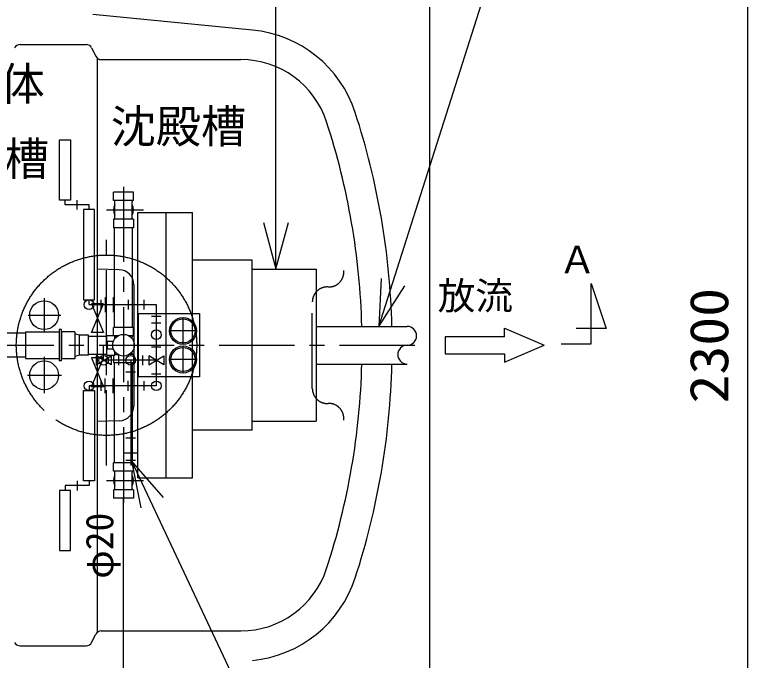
# Model space of a CAD drawing. Units: millimetres, scale not verified. Extents: x -14850 to 14850, y -10500 to 10500.
# Drawn here: x -6280 to -3843, y -998 to 1149 of the extents above; entities that cross this region are included whole.
import ezdxf
from ezdxf.enums import TextEntityAlignment as Align

# ---------------------------------------------------------------- set-up
doc = ezdxf.new("R2010")
doc.units = ezdxf.units.MM
doc.header["$LTSCALE"] = 50
doc.linetypes.add('CHAIN1', pattern=[8, 5, -1, 1, -1])
doc.linetypes.add('LONG_DASHED1', pattern=[7, 6, -1])
doc.layers.add('0-0_躯体', color=3, linetype='Continuous', lineweight=25)
doc.layers.add('0-1_製作', color=5, linetype='Continuous', lineweight=25)
doc.styles.add('ＭＳ ゴシック', font='')
doc.styles.get('ＭＳ ゴシック').set_extended_font_data('MS Gothic')

msp = doc.modelspace()

# ---------------------------------------------------------------- linework, layer by layer
at = {"layer": '0-0_躯体'}
for p, q in [((-5068.27, 112.33), (-4515.89, 1849.83)), ((-5410.6, 303.37), (-5410.6, 1608.07)), ((-5488.79, 1097.96), (-6019.58, 1149.36)), ((-6261.85, 1049.83), (-6041.57, 1049.83)), ((-6023.69, 1038.77), (-6009.74, 1010.88)), ((-6004.21, -904.45), (-6004.21, 1004.1)), ((-5991.85, 999.83), (-5527.34, 999.83)), ((-6112.28, 516.83), (-6112.28, 532.83)), ((-6072.28, 500.83), (-6072.28, 532.83)), ((-5775.83, -391.23), (-5775.83, 490.88)), ((-5688.53, -391.23), (-5688.53, 490.88)), ((-5947.71, 108.83), (-5947.71, 440.82)), ((-5887.71, 108.83), (-5887.71, 440.82)), ((-5489.9, 332.75), (-5688.53, 332.76)), ((-5489.9, -233.09), (-5489.9, 332.75)), ((-5931.91, 301.1), (-6004.21, 302.99)), ((-5883.21, 251.12), (-5883.21, -151.47)), ((-6032.28, 184.83), (-6032.28, 200.83)), ((-5992.28, 168.33), (-5992.28, 201.33)), ((-5978.28, 209.33), (-5978.28, 160.33)), ((-5952.28, 209.33), (-5952.28, 160.33)), ((-5902.28, 201.33), (-5902.28, 168.33)), ((-5848.71, 168.83), (-5848.71, 200.83)), ((-5792.71, 144.83), (-5824.71, 144.83)), ((-5824.21, 124.83), (-5793.21, 124.83)), ((-6124.21, -2.17), (-6124.21, 101.83)), ((-5276.86, 112.33), (-4974.21, 112.33)), ((-4650.92, 106.08), (-4518.42, 49.83)), ((-4650.92, 77.95), (-4650.92, 106.08)), ((-6244.21, 89.83), (-6314.21, 89.83)), ((-6244.21, 94.33), (-6131.71, 94.33)), ((-6244.21, 94.33), (-6244.21, 5.33)), ((-6079.21, 94.83), (-6124.21, 94.83)), ((-6079.21, 94.83), (-6079.21, 4.83)), ((-6064.21, 16.33), (-6064.21, 83.33)), ((-6034.21, 16.33), (-6034.21, 83.33)), ((-6034.21, 79.83), (-5973.71, 79.83)), ((-5973.71, 17.08), (-5973.71, 82.28)), ((-5973.41, 82.58), (-5946.21, 82.58)), ((-5946.21, 71.64), (-5946.21, 82.58)), ((-5946.21, 80.33), (-5936.63, 80.33)), ((-4650.92, 77.95), (-4847.8, 77.95)), ((-4847.8, 77.95), (-4847.8, 21.7)), ((-5824.21, 44.83), (-5793.21, 44.83)), ((-6244.21, 9.83), (-6314.21, 9.83)), ((-6244.21, 5.33), (-6131.71, 5.33)), ((-6079.21, 4.83), (-6124.21, 4.83)), ((-6034.21, 19.83), (-5973.71, 19.83)), ((-5946.21, 19.33), (-5936.63, 19.33)), ((-5933.71, -16.17), (-5933.71, 15.83)), ((-5853.71, -16.17), (-5853.71, 15.83)), ((-4847.8, 21.7), (-4650.92, 21.7)), ((-6124.21, -2.17), (-6131.71, -2.17)), ((-5947.71, -341.17), (-5947.71, -9.18)), ((-5893.71, -0.17), (-5893.71, -350.73)), ((-5887.71, -341.17), (-5887.71, -9.18)), ((-5276.86, -12.67), (-4974.21, -12.67)), ((-5877.71, -40.17), (-5909.71, -40.17)), ((-5824.21, -45.17), (-5793.21, -45.17)), ((-5992.28, -101.67), (-5992.28, -68.67)), ((-5978.28, -109.67), (-5978.28, -60.67)), ((-5952.28, -109.67), (-5952.28, -60.67)), ((-5902.28, -101.67), (-5902.28, -68.67)), ((-5848.71, -101.17), (-5848.71, -69.17)), ((-6032.28, -85.17), (-6032.28, -101.17)), ((-5931.91, -201.45), (-6004.21, -203.34)), ((-5489.9, -203.19), (-5276.86, -203.18)), ((-5489.9, -233.09), (-5688.53, -233.1)), ((-5877.71, -259.44), (-5909.71, -259.44)), ((-5918.71, -307.6), (-5868.71, -307.6)), ((-5909.71, -332.56), (-5877.71, -332.56)), ((-5891.38, -335.14), (-5247.1, -1703.35)), ((-6072.28, -401.17), (-6072.28, -433.17)), ((-5869.86, -391.23), (-5688.53, -391.23)), ((-6112.28, -417.17), (-6112.28, -433.17)), ((-5991.85, -900.17), (-5527.34, -900.17)), ((-6023.69, -939.12), (-6009.74, -911.23)), ((-6261.85, -950.17), (-6041.57, -950.17))]:
    msp.add_line(p, q, dxfattribs=at)
at = {"layer": '0-0_躯体', "linetype": 'CHAIN1'}
for p, q in [((-5917.71, 576.9), (-5917.71, -481.48)), ((-5974.45, 499.83), (-5851.23, 499.83)), ((-5974.21, -350.17), (-5974.21, 449.83)), ((-6181.78, 206.83), (-6181.78, 93.12)), ((-5289.74, -94), (-5289.74, 193.65)), ((-6235.33, 149.83), (-6126.3, 149.83)), ((-5719.85, 52.33), (-5719.85, 142.33)), ((-5674.85, 97.33), (-5764.85, 97.33)), ((-9999.21, 49.83), (-4899.21, 49.83)), ((-5719.85, -42.67), (-5719.85, 47.33)), ((-6181.78, 11.52), (-6181.78, -109.17)), ((-5674.85, 2.33), (-5764.85, 2.33)), ((-6237.34, -50.17), (-6124.29, -50.17)), ((-5974.45, -400.17), (-5851.23, -400.17))]:
    msp.add_line(p, q, dxfattribs=at)
at = {"layer": '0-0_躯体', "linetype": 'LONG_DASHED1'}
for p, q in [((-6124.21, 94.83), (-6124.21, 4.83)), ((-5238.06, -143.97), (-5236.56, -143.92))]:
    msp.add_line(p, q, dxfattribs=at)
at = {"layer": '0-0_躯体', "color": 2}
msp.add_lwpolyline([(-4899.21, -1450.17), (-4899.21, 1549.83), (-9999.21, 1549.83)], dxfattribs=at)
at = {"layer": '0-0_躯体'}
for points in [[(-6094.28, 732.83), (-6094.28, 532.83), (-6130.28, 532.83), (-6130.28, 732.83)], [(-6014.28, 200.83), (-6014.28, 500.83), (-6050.28, 500.83), (-6050.28, 200.83)], [(-5984.21, 187.83), (-6024.21, 187.83), (-5984.21, 91.83), (-6024.21, 91.83)], [(-5867.85, 154.83), (-5664.85, 154.83), (-5664.85, -55.17), (-5867.85, -55.17)], [(-5984.21, 7.83), (-6024.21, 7.83), (-5984.21, -88.17), (-6024.21, -88.17)], [(-5958.71, -15.17), (-6008.71, 14.83), (-6008.71, -15.17), (-5958.71, 14.83)], [(-5783.71, -15.17), (-5833.71, 14.83), (-5833.71, -15.17), (-5783.71, 14.83)], [(-6014.28, -101.17), (-6014.28, -401.17), (-6050.28, -401.17), (-6050.28, -101.17)], [(-6094.28, -633.17), (-6094.28, -433.17), (-6130.28, -433.17), (-6130.28, -633.17)]]:
    msp.add_lwpolyline(points, close=True, dxfattribs=at)
for points in [[(-6032.28, 500.83), (-6032.28, 516.83), (-6112.28, 516.83)], [(-5869.86, -391.23), (-5869.86, 490.88), (-5688.53, 490.88)], [(-5452.01, 457.92), (-5410.6, 303.37), (-5369.19, 457.92)], [(-5489.9, 302.84), (-5276.86, 302.83), (-5276.86, -203.18)], [(-5060.91, 272.16), (-5068.27, 112.33), (-4981.98, 247.06)], [(-4462.6, 54.97), (-4362.6, 54.97), (-4362.6, 254.97), (-4312.6, 104.97), (-4412.6, 104.97)], [(-6032.28, 184.83), (-5808.71, 184.83), (-5808.71, -85.17), (-6032.28, -85.17)], [(-6124.21, 101.83), (-6131.71, 101.83), (-6131.71, -2.17)], [(-6034.21, 83.33), (-6064.21, 83.33), (-6079.21, 87.33)], [(-5808.71, -0.17), (-5983.71, -0.17), (-5983.71, 49.83), (-5971.71, 49.83)], [(-5951.54, 61.83), (-5971.71, 61.83), (-5971.71, 37.83), (-5951.54, 37.83)], [(-4650.92, 21.7), (-4650.92, -6.42), (-4518.42, 49.83)], [(-5973.71, 17.08), (-5946.21, 17.08), (-5946.21, 28.01)], [(-6034.21, 16.33), (-6064.21, 16.33), (-6079.21, 12.33)], [(-5784.75, -456.18), (-5891.38, -335.14), (-5859.87, -491.05)], [(-6032.28, -401.17), (-6032.28, -417.17), (-6112.28, -417.17)]]:
    msp.add_lwpolyline(points, dxfattribs=at)
at = {"layer": '0-0_躯体', "color": 6}
msp.add_lwpolyline([(-5021.83, -1500.17), (-5917.71, -1500.17), (-5917.71, -459.17)], dxfattribs=at)
at = {"layer": '0-0_躯体', "linetype": 'LONG_DASHED1'}
msp.add_circle((-5974.21, 49.83), 300, dxfattribs=at)
at = {"layer": '0-0_躯体', "linetype": 'CHAIN1'}
msp.add_circle((-5974.21, 49.83), 300, dxfattribs=at)
at = {"layer": '0-0_躯体'}
for centre, radius in [((-6181.78, 149.83), 48), ((-6032.28, 184.83), 16), ((-5719.85, 97.33), 45), ((-5719.85, 97.33), 40), ((-5808.71, 84.83), 16), ((-5917.71, 49.83), 35.89), ((-5719.85, 2.33), 45), ((-5719.85, 2.33), 40), ((-5983.71, -0.17), 16), ((-5893.71, -0.17), 16), ((-6181.78, -50.17), 48), ((-6032.28, -85.17), 16), ((-5808.71, -85.17), 16)]:
    msp.add_circle(centre, radius, dxfattribs=at)
for centre, radius, start, end in [((-5527.34, 699.83), 400, 18.03053, 84.46922), ((-6261.85, 1029.83), 20, 90, 153.43494), ((-6041.57, 1029.83), 20, 26.56505, 90), ((-5991.85, 1019.83), 20, 206.56503, 270), ((-5527.34, 699.83), 300, 18.03053, 90), ((-7524.21, 49.83), 2500, 1.43253, 18.03053), ((-7524.21, 49.83), 2400, 1.49223, 18.03053), ((-5933.21, 251.12), 50, 0, 88.49998), ((-4974.21, 81.08), 31.25, 270, 90), ((-5973.41, 82.28), 0.3, 90, 180), ((-4974.21, 18.58), 31.25, 90, 270), ((-7524.21, 49.83), 2400, 341.96945, 358.50775), ((-7524.21, 49.83), 2500, 341.96945, 358.56744), ((-5933.21, -151.47), 50, 271.5, 0), ((-5527.34, -600.17), 300, 270, 341.96945), ((-5527.34, -600.17), 400, 275.53076, 341.96945), ((-5991.85, -920.17), 20, 90, 153.43494), ((-5991.85, -920.17), 20, 90.02144, 153.43494), ((-6261.85, -930.17), 20, 206.56503, 270), ((-6041.57, -930.17), 20, 270, 333.43494)]:
    msp.add_arc(centre, radius, start, end, dxfattribs=at)
at = {"layer": '0-0_躯体', "linetype": 'CHAIN1'}
for centre, start, end in [((-5234.88, 293.54), 268.06705, 5.93497), ((-5239.74, 193.65), 88.06706, 180), ((-5239.74, -94), 180, 271.93292), ((-5234.88, -193.89), 354.065, 91.93292)]:
    msp.add_arc(centre, 50, start, end, dxfattribs=at)
at = {"layer": '0-1_製作', "color": 2}
msp.add_line((-3842.95, 1199.83), (-3842.95, -1100.17), dxfattribs=at)
at = {"layer": '0-1_製作', "color": 3}
for p, q in [((-5884.21, 558.83), (-5951.22, 558.83)), ((-5951.22, 530.73), (-5951.22, 558.83)), ((-5884.21, 530.73), (-5884.21, 558.83)), ((-5884.21, 530.73), (-5951.22, 530.73)), ((-5946.32, 472.02), (-5946.32, 527.63)), ((-5889.11, 472.02), (-5889.11, 527.63)), ((-5951.22, 468.92), (-5951.22, 440.82)), ((-5884.21, 468.92), (-5951.22, 468.92)), ((-5884.21, 468.92), (-5884.21, 440.82)), ((-5884.21, 440.82), (-5951.22, 440.82)), ((-5884.21, 108.83), (-5951.22, 108.83)), ((-5951.22, 82.58), (-5951.22, 108.83)), ((-5884.21, 80.73), (-5884.21, 108.83)), ((-5935.96, 80.73), (-5946.21, 80.73)), ((-5884.21, 80.73), (-5899.47, 80.73)), ((-5889.11, 71.5), (-5889.11, 77.63)), ((-5889.11, 22.02), (-5889.11, 28.15)), ((-5951.22, 17.08), (-5951.22, -9.18)), ((-5935.96, 18.92), (-5946.21, 18.92)), ((-5884.21, 18.92), (-5899.47, 18.92)), ((-5884.21, 18.92), (-5884.21, -9.18)), ((-5884.21, -9.18), (-5951.22, -9.18)), ((-5884.21, -341.17), (-5951.22, -341.17)), ((-5951.22, -369.27), (-5951.22, -341.17)), ((-5884.21, -369.27), (-5884.21, -341.17)), ((-5884.21, -369.27), (-5951.22, -369.27)), ((-5946.32, -427.98), (-5946.32, -372.37)), ((-5889.11, -427.98), (-5889.11, -372.37)), ((-5951.22, -431.08), (-5951.22, -459.17)), ((-5884.21, -431.08), (-5951.22, -431.08)), ((-5884.21, -431.08), (-5884.21, -459.17)), ((-5884.21, -459.17), (-5951.22, -459.17))]:
    msp.add_line(p, q, dxfattribs=at)
for centre, radius, start, end in [((-5917.71, 499.83), 33.5, 148.62476, 211.37523), ((-5949.42, 527.63), 3.1, 0, 90), ((-5886.01, 527.63), 3.1, 90, 180), ((-5917.71, 499.83), 33.5, 328.62476, 31.37523), ((-5949.42, 472.02), 3.1, 270, 0), ((-5886.01, 472.02), 3.1, 180, 270), ((-5886.01, 77.63), 3.1, 90, 180), ((-5886.01, 22.02), 3.1, 180, 270), ((-5917.71, -400.17), 33.5, 148.62476, 211.37523), ((-5949.42, -372.37), 3.1, 0, 90), ((-5886.01, -372.37), 3.1, 90, 180), ((-5917.71, -400.17), 33.5, 328.62476, 31.37523), ((-5949.42, -427.98), 3.1, 270, 0), ((-5886.01, -427.98), 3.1, 180, 270)]:
    msp.add_arc(centre, radius, start, end, dxfattribs=at)

# ---------------------------------------------------------------- texts
at = {"layer": '0-0_躯体', "color": 4, "style": 'ＭＳ ゴシック'}
for s, height, p in [('担体', 110, (-6479.3, 831.04)), ('沈殿槽', 110, (-5960.25, 689.7)), ('流動槽', 110, (-6615.43, 581.81)), ('Ａ', 91.79, (-4470.96, 261.33)), ('放流', 91.79, (-4872.72, 140.87))]:
    msp.add_text(s, height=height, dxfattribs=at).set_placement(p, align=Align.BOTTOM_LEFT)
msp.add_text('φ20', height=91.79, rotation=90, dxfattribs=at).set_placement((-5924.17, -727.06), align=Align.BOTTOM_LEFT)
at = {"layer": '0-1_製作', "color": 4, "style": 'ＭＳ ゴシック', "width": 1.1}
msp.add_text('2300', height=128.4, rotation=90, dxfattribs=at).set_placement((-3867.95, -143.92), align=Align.BOTTOM_LEFT)

doc.saveas('drawing.dxf')
